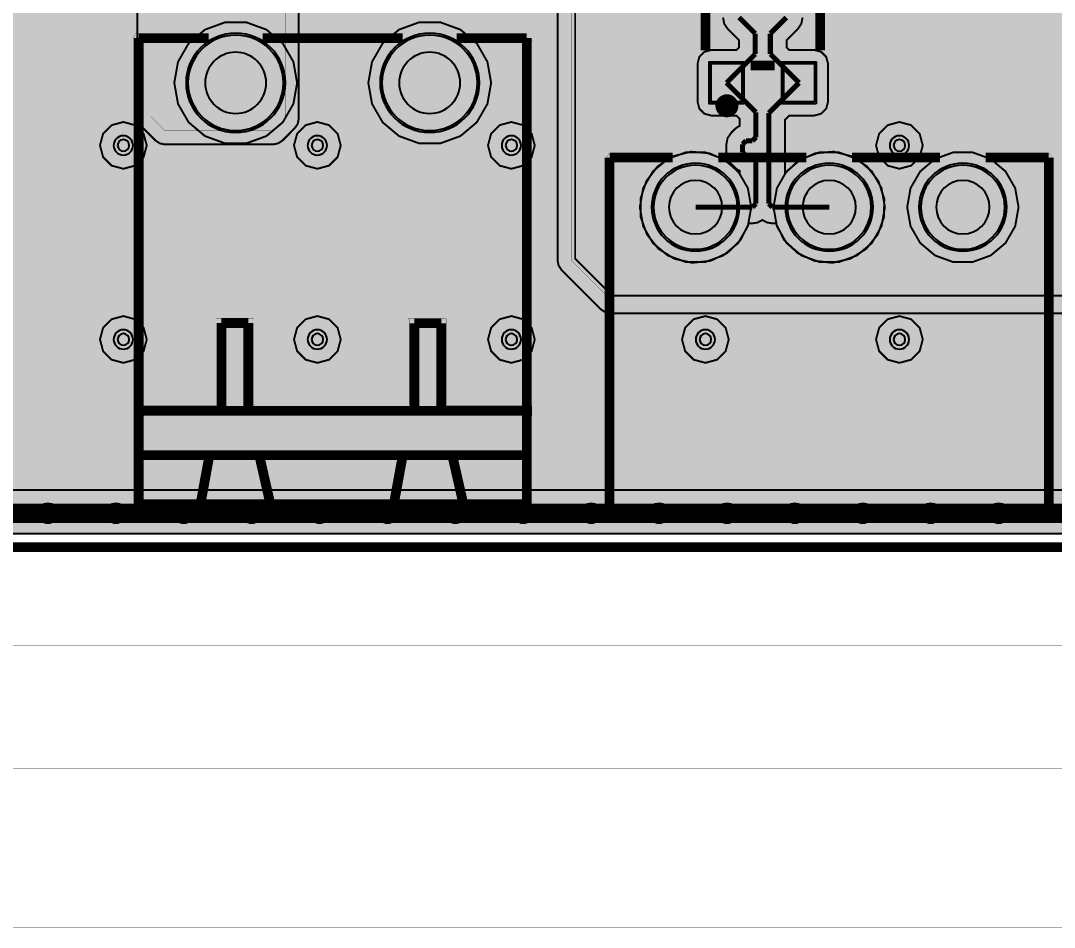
# Model space of a CAD drawing. Header units: millimetres. Extents: x -61 to 56, y -72 to 70.
# Drawn here: x -42.17 to -15.11, y -72.45 to -48.72 of the extents above; entities that cross this region are included whole.
import ezdxf

# ---------------------------------------------------------------- set-up
doc = ezdxf.new("R2010")
doc.units = ezdxf.units.MM
doc.header["$MEASUREMENT"] = 0
for name, color, linetype, true_color in [('02GND', 7, 'Continuous', 0x999966), ('03POWER', 7, 'Continuous', 0x008000), ('Board-Outline-Layer', 7, 'Continuous', 0xff00ff), ('Bottom-Layer', 7, 'Continuous', 0x0000ff), ('Bottom-Paste-Mask-Layer', 7, 'Continuous', 0x800000), ('Bottom-Solder-Mask-Layer', 7, 'Continuous', 0xaa00ff), ('Document-Layer', 7, 'Continuous', 0xffffff), ('Hole-Layer', 7, 'Continuous', 0x222222), ('Multi-Layer', 7, 'Continuous', 0xc0c0c0), ('Top-Layer', 7, 'Continuous', 0xff0000), ('Top-Paste-Mask-Layer', 7, 'Continuous', 0x808080), ('Top-Silkscreen-Layer', 7, 'Continuous', 0xffcc00), ('Top-Solder-Mask-Layer', 7, 'Continuous', 0x800080)]:
    doc.layers.add(name, color=color, linetype=linetype, true_color=true_color)

msp = doc.modelspace()

# ---------------------------------------------------------------- hatches: boundary and pattern name
at = {"layer": '02GND'}
for points in [[(-49.642, 52.153), (49.642, 52.153), (49.642, -62.142), (-49.642, -62.142)], [(-38.148, -50.345), (-38.051, -50.895), (-37.772, -51.379), (-37.344, -51.738), (-36.819, -51.929), (-36.261, -51.929), (-35.736, -51.738), (-35.308, -51.379), (-35.029, -50.895), (-34.932, -50.345), (-35.029, -49.795), (-35.308, -49.311), (-35.736, -48.952), (-36.261, -48.761), (-36.819, -48.761), (-37.344, -48.952), (-37.772, -49.311), (-38.051, -49.795)], [(-25.958, -53.6), (-25.87, -54.099), (-25.617, -54.537), (-25.229, -54.863), (-24.753, -55.036), (-24.247, -55.036), (-23.771, -54.863), (-23.383, -54.537), (-23.13, -54.099), (-23.042, -53.6), (-23.13, -53.101), (-23.383, -52.663), (-23.771, -52.337), (-24.247, -52.164), (-24.753, -52.164), (-25.229, -52.337), (-25.617, -52.663), (-25.87, -53.101)], [(-22.458, -53.6), (-22.37, -54.099), (-22.117, -54.537), (-21.729, -54.863), (-21.253, -55.036), (-20.747, -55.036), (-20.271, -54.863), (-19.883, -54.537), (-19.63, -54.099), (-19.542, -53.6), (-19.63, -53.101), (-19.883, -52.663), (-20.271, -52.337), (-20.747, -52.164), (-21.253, -52.164), (-21.729, -52.337), (-22.117, -52.663), (-22.37, -53.101)]]:
    msp.add_hatch(color=256, dxfattribs=at).paths.add_polyline_path(points)
at = {"layer": '03POWER'}
for points in [[(48.499, -56.042), (48.581, -56.348), (48.806, -56.572), (49.112, -56.654), (49.418, -56.571), (49.642, -56.346), (49.642, -62.142), (44.192, -62.142), (44.393, -61.957), (44.493, -61.703), (44.472, -61.43), (45.189, -61.704), (45.95, -61.804), (46.713, -61.727), (47.438, -61.475), (48.085, -61.064), (48.62, -60.514), (49.014, -59.855), (49.245, -59.123), (49.302, -58.358), (49.18, -57.601), (48.887, -56.892), (48.438, -56.269), (47.858, -55.767), (47.177, -55.412), (46.434, -55.224), (45.666, -55.212), (44.917, -55.378), (44.226, -55.712), (43.631, -56.196), (43.164, -56.805), (42.849, -57.504), (42.704, -58.258), (42.737, -59.024), (42.946, -59.763), (43.32, -60.433), (43.838, -60.999), (-43.362, -60.999), (-43.621, -61.056), (-43.831, -61.218), (-43.953, -61.453), (-43.964, -61.718), (-43.863, -61.963), (-43.667, -62.142), (-49.642, -62.142), (-49.642, -56.582), (-49.433, -56.797), (-49.148, -56.888), (-48.853, -56.832), (-49.162, -57.541), (-49.298, -58.303), (-49.253, -59.075), (-49.03, -59.816), (-48.641, -60.484), (-48.107, -61.044), (-47.458, -61.464), (-46.728, -61.722), (-45.959, -61.803), (-45.192, -61.703), (-44.469, -61.428), (-43.83, -60.992), (-43.31, -60.419), (-42.937, -59.741), (-42.732, -58.995), (-42.707, -58.222), (-42.861, -57.464), (-43.188, -56.763), (-43.668, -56.157), (-44.277, -55.679), (-44.979, -55.356), (-45.738, -55.205), (-46.511, -55.234), (-47.256, -55.443), (-47.932, -55.818), (-48.502, -56.341), (-48.5, -56.309), (-48.499, -56.277), (-48.499, 51.315), (-19.403, 51.315), (-19.629, 51.144), (-19.755, 50.889), (-19.751, 50.604), (-19.619, 50.352), (-19.388, 50.187), (-19.658, 49.977), (-19.773, 49.655), (-19.698, 49.322), (-19.455, 49.081), (-19.684, 48.858), (-19.769, 48.551), (-19.689, 48.242), (-19.463, 48.016), (-19.155, 47.934), (-18.847, 48.018), (-18.624, 48.246), (-18.545, 48.556), (-18.633, 48.863), (-18.864, 49.083), (-18.625, 49.324), (-18.551, 49.655), (-18.665, 49.975), (-18.931, 50.185), (-18.698, 50.349), (-18.565, 50.601), (-18.56, 50.887), (-18.685, 51.143), (-18.912, 51.315), (48.426, 51.315), (48.499, 51.242)], [(22.849, 14.008), (22.931, 13.703), (23.153, 13.479), (23.457, 13.396), (23.763, 13.475), (23.763, -5.557), (23.538, -5.683), (23.384, -5.89), (23.33, -6.142), (23.384, -6.394), (23.538, -6.602), (23.763, -6.727), (23.763, -10.399), (23.491, -10.504), (23.299, -10.723), (23.23, -11.006), (23.299, -11.289), (23.491, -11.508), (23.763, -11.613), (23.763, -18.066), (15.932, -25.896), (-24.557, -25.896), (-24.694, -25.924), (-24.811, -26.001), (-28.007, -29.198), (-28.085, -29.314), (-28.112, -29.451), (-28.112, -54.99), (-28.085, -55.127), (-28.007, -55.243), (-26.976, -56.274), (-26.86, -56.352), (-26.723, -56.379), (9.142, -56.379), (9.279, -56.352), (9.395, -56.274), (10.695, -54.974), (10.772, -54.858), (10.799, -54.721), (10.799, -52.307), (11.028, -52.521), (11.331, -52.594), (11.632, -52.508), (11.85, -52.284), (11.93, -51.982), (11.85, -51.68), (11.632, -51.456), (11.331, -51.37), (11.028, -51.443), (10.799, -51.657), (10.799, -47.227), (10.995, -47.422), (11.255, -47.511), (11.529, -47.477), (11.76, -47.326), (11.901, -47.089), (11.924, -46.815), (12.235, -46.82), (12.508, -46.673), (12.674, -46.41), (12.689, -46.1), (12.55, -45.822), (12.293, -45.648), (11.983, -45.623), (11.701, -45.753), (11.519, -46.004), (11.484, -46.313), (11.224, -46.297), (10.981, -46.391), (10.799, -46.577), (10.799, -42.147), (11.028, -42.361), (11.331, -42.434), (11.632, -42.348), (11.85, -42.124), (11.93, -41.822), (11.85, -41.52), (11.632, -41.296), (11.331, -41.21), (11.028, -41.283), (10.799, -41.497), (10.799, -38.045), (11.003, -37.842), (11.303, -37.861), (11.576, -37.736), (11.756, -37.495), (11.8, -37.198), (21.07, -37.198), (21.334, -37.337), (21.633, -37.334), (21.895, -37.19), (21.992, -37.155), (22.076, -37.093), (32.363, -26.806), (32.441, -26.689), (32.468, -26.552), (32.468, -1.1), (32.789, -1.031), (33.029, -0.805), (33.117, -0.489), (33.029, -0.172), (32.789, 0.054), (32.468, 0.122), (32.468, 3.331), (32.469, 3.354), (32.47, 3.377), (32.469, 3.4), (32.468, 3.422), (32.468, 16.054), (32.441, 16.191), (32.363, 16.308), (30.904, 17.766), (31.094, 18.043), (31.109, 18.378), (30.946, 18.671), (30.652, 18.834), (30.317, 18.817), (30.041, 18.627), (29.934, 18.688), (29.813, 18.709), (26.824, 18.709), (27.107, 18.822), (27.3, 19.057), (27.357, 19.356), (27.262, 19.645), (27.04, 19.853), (26.746, 19.928), (26.451, 19.853), (26.229, 19.645), (26.135, 19.356), (26.191, 19.057), (26.385, 18.822), (26.667, 18.709), (26.105, 18.709), (25.968, 18.682), (25.852, 18.604), (23.868, 16.62), (23.79, 16.504), (23.763, 16.367), (23.763, 14.541), (23.457, 14.62), (23.153, 14.537), (22.931, 14.313)], [(-27.652, -29.493), (-24.845, -26.686), (-24.698, -26.99), (-24.413, -27.17), (-24.076, -27.171), (-23.789, -26.994), (-23.64, -26.692), (-23.673, -26.356), (-14.651, -26.356), (-14.69, -26.649), (-14.588, -26.926), (-14.368, -27.123), (-14.082, -27.194), (-13.795, -27.123), (-13.575, -26.926), (-13.473, -26.649), (-13.513, -26.356), (-4.491, -26.356), (-4.53, -26.649), (-4.428, -26.926), (-4.208, -27.123), (-3.922, -27.194), (-3.635, -27.123), (-3.415, -26.926), (-3.313, -26.649), (-3.353, -26.356), (0.589, -26.356), (0.55, -26.649), (0.652, -26.926), (0.872, -27.123), (1.158, -27.194), (1.445, -27.123), (1.665, -26.926), (1.767, -26.649), (1.727, -26.356), (10.749, -26.356), (10.71, -26.649), (10.812, -26.926), (11.032, -27.123), (11.318, -27.194), (11.605, -27.123), (11.825, -26.926), (11.927, -26.649), (11.887, -26.356), (16.081, -26.356), (16.12, -26.348), (16.153, -26.326), (20.875, -21.604), (21.016, -21.903), (21.292, -22.085), (21.623, -22.097), (21.911, -21.935), (22.073, -21.646), (22.061, -21.316), (21.88, -21.04), (21.581, -20.898), (24.193, -18.286), (24.215, -18.253), (24.223, -18.214), (24.223, -11.485), (24.393, -11.272), (24.454, -11.006), (24.393, -10.74), (24.223, -10.527), (24.223, -6.686), (24.465, -6.461), (24.554, -6.142), (24.465, -5.824), (24.223, -5.598), (24.223, 16.325), (26.147, 18.249), (29.771, 18.249), (29.916, 18.105), (30.08, 17.805), (30.38, 17.64), (32.008, 16.012), (32.008, 14.546), (31.729, 14.664), (31.427, 14.633), (31.177, 14.461), (31.04, 14.19), (30.75, 14.208), (30.484, 14.091), (30.302, 13.864), (30.246, 13.578), (30.327, 13.299), (30.529, 13.089), (30.805, 12.996), (31.092, 13.04), (31.327, 13.213), (31.455, 13.474), (31.743, 13.455), (32.008, 13.571), (32.008, 9.466), (31.696, 9.588), (31.366, 9.526), (31.118, 9.301), (31.026, 8.978), (31.118, 8.656), (31.366, 8.43), (31.696, 8.369), (32.008, 8.49), (32.008, 3.97), (31.732, 3.976), (31.482, 3.86), (31.308, 3.646), (31.245, 3.377), (31.308, 3.108), (31.482, 2.894), (31.732, 2.778), (32.008, 2.783), (32.008, -0.131), (31.922, -0.301), (31.893, -0.489), (31.922, -0.676), (32.008, -0.846), (32.008, -10.854), (31.696, -10.732), (31.366, -10.794), (31.118, -11.019), (31.026, -11.342), (31.118, -11.664), (31.366, -11.89), (31.696, -11.951), (32.008, -11.83), (32.008, -15.934), (31.696, -15.812), (31.366, -15.874), (31.118, -16.099), (31.026, -16.422), (31.118, -16.744), (31.366, -16.97), (31.696, -17.031), (32.008, -16.91), (32.008, -26.094), (31.693, -25.972), (31.361, -26.036), (31.114, -26.267), (31.026, -26.593), (31.125, -26.916), (31.381, -27.137), (22.034, -36.485), (21.822, -36.236), (21.513, -36.131), (21.193, -36.2), (20.955, -36.424), (20.866, -36.738), (11.512, -36.738), (11.263, -36.651), (11, -36.678), (10.773, -36.812), (10.623, -37.03), (10.58, -37.29), (10.649, -37.545), (10.369, -37.825), (10.347, -37.858), (10.34, -37.897), (10.34, -54.679), (9.1, -55.919), (-26.681, -55.919), (-27.652, -54.948)], [(-38.148, -50.345), (-38.051, -50.895), (-37.772, -51.379), (-37.344, -51.738), (-36.819, -51.929), (-36.261, -51.929), (-35.736, -51.738), (-35.308, -51.379), (-35.029, -50.895), (-34.932, -50.345), (-35.029, -49.795), (-35.308, -49.311), (-35.736, -48.952), (-36.261, -48.761), (-36.819, -48.761), (-37.344, -48.952), (-37.772, -49.311), (-38.051, -49.795)], [(-33.068, -50.345), (-32.971, -50.895), (-32.692, -51.379), (-32.264, -51.738), (-31.739, -51.929), (-31.181, -51.929), (-30.656, -51.738), (-30.228, -51.379), (-29.949, -50.895), (-29.852, -50.345), (-29.949, -49.795), (-30.228, -49.311), (-30.656, -48.952), (-31.181, -48.761), (-31.739, -48.761), (-32.264, -48.952), (-32.692, -49.311), (-32.971, -49.795)], [(-40.094, -51.982), (-40.012, -52.288), (-39.788, -52.512), (-39.482, -52.594), (-39.176, -52.512), (-38.952, -52.288), (-38.87, -51.982), (-38.952, -51.676), (-39.176, -51.452), (-39.482, -51.37), (-39.788, -51.452), (-40.012, -51.676)], [(-35.014, -51.982), (-34.932, -52.288), (-34.708, -52.512), (-34.402, -52.594), (-34.096, -52.512), (-33.872, -52.288), (-33.79, -51.982), (-33.872, -51.676), (-34.096, -51.452), (-34.402, -51.37), (-34.708, -51.452), (-34.932, -51.676)], [(-29.934, -51.982), (-29.852, -52.288), (-29.628, -52.512), (-29.322, -52.594), (-29.016, -52.512), (-28.792, -52.288), (-28.71, -51.982), (-28.792, -51.676), (-29.016, -51.452), (-29.322, -51.37), (-29.628, -51.452), (-29.852, -51.676)], [(-19.774, -51.982), (-19.692, -52.288), (-19.468, -52.512), (-19.162, -52.594), (-18.856, -52.512), (-18.632, -52.288), (-18.55, -51.982), (-18.632, -51.676), (-18.856, -51.452), (-19.162, -51.37), (-19.468, -51.452), (-19.692, -51.676)], [(-25.958, -53.6), (-25.87, -54.099), (-25.617, -54.537), (-25.229, -54.863), (-24.753, -55.036), (-24.247, -55.036), (-23.771, -54.863), (-23.383, -54.537), (-23.13, -54.099), (-23.042, -53.6), (-23.13, -53.101), (-23.383, -52.663), (-23.771, -52.337), (-24.247, -52.164), (-24.753, -52.164), (-25.229, -52.337), (-25.617, -52.663), (-25.87, -53.101)], [(-22.458, -53.6), (-22.37, -54.099), (-22.117, -54.537), (-21.729, -54.863), (-21.253, -55.036), (-20.747, -55.036), (-20.271, -54.863), (-19.883, -54.537), (-19.63, -54.099), (-19.542, -53.6), (-19.63, -53.101), (-19.883, -52.663), (-20.271, -52.337), (-20.747, -52.164), (-21.253, -52.164), (-21.729, -52.337), (-22.117, -52.663), (-22.37, -53.101)], [(-18.958, -53.6), (-18.87, -54.099), (-18.617, -54.537), (-18.229, -54.863), (-17.753, -55.036), (-17.247, -55.036), (-16.771, -54.863), (-16.383, -54.537), (-16.13, -54.099), (-16.042, -53.6), (-16.13, -53.101), (-16.383, -52.663), (-16.771, -52.337), (-17.247, -52.164), (-17.753, -52.164), (-18.229, -52.337), (-18.617, -52.663), (-18.87, -53.101)], [(-40.094, -57.062), (-40.012, -57.368), (-39.788, -57.592), (-39.482, -57.674), (-39.176, -57.592), (-38.952, -57.368), (-38.87, -57.062), (-38.952, -56.756), (-39.176, -56.532), (-39.482, -56.45), (-39.788, -56.532), (-40.012, -56.756)], [(-35.014, -57.062), (-34.932, -57.368), (-34.708, -57.592), (-34.402, -57.674), (-34.096, -57.592), (-33.872, -57.368), (-33.79, -57.062), (-33.872, -56.756), (-34.096, -56.532), (-34.402, -56.45), (-34.708, -56.532), (-34.932, -56.756)], [(-29.934, -57.062), (-29.852, -57.368), (-29.628, -57.592), (-29.322, -57.674), (-29.016, -57.592), (-28.792, -57.368), (-28.71, -57.062), (-28.792, -56.756), (-29.016, -56.532), (-29.322, -56.45), (-29.628, -56.532), (-29.852, -56.756)], [(-24.854, -57.062), (-24.772, -57.368), (-24.548, -57.592), (-24.242, -57.674), (-23.936, -57.592), (-23.712, -57.368), (-23.63, -57.062), (-23.712, -56.756), (-23.936, -56.532), (-24.242, -56.45), (-24.548, -56.532), (-24.772, -56.756)], [(-19.774, -57.062), (-19.692, -57.368), (-19.468, -57.592), (-19.162, -57.674), (-18.856, -57.592), (-18.632, -57.368), (-18.55, -57.062), (-18.632, -56.756), (-18.856, -56.532), (-19.162, -56.45), (-19.468, -56.532), (-19.692, -56.756)]]:
    msp.add_hatch(color=256, dxfattribs=at).paths.add_polyline_path(points)
at = {"layer": 'Bottom-Layer'}
for points in [[(-49.642, -62.142), (-49.642, 52.153), (49.642, 52.153), (49.642, -62.142)], [(-38.148, -50.345), (-38.051, -50.895), (-37.772, -51.379), (-37.344, -51.738), (-36.819, -51.929), (-36.261, -51.929), (-35.736, -51.738), (-35.308, -51.379), (-35.029, -50.895), (-34.932, -50.345), (-35.029, -49.795), (-35.308, -49.311), (-35.736, -48.952), (-36.261, -48.761), (-36.819, -48.761), (-37.344, -48.952), (-37.772, -49.311), (-38.051, -49.795)], [(-37.79, -50.345, 1), (-35.29, -50.345, 1)], [(-32.71, -50.345, 1), (-30.21, -50.345, 1)], [(-25.958, -53.6), (-25.87, -54.099), (-25.617, -54.537), (-25.229, -54.863), (-24.753, -55.036), (-24.247, -55.036), (-23.771, -54.863), (-23.383, -54.537), (-23.13, -54.099), (-23.042, -53.6), (-23.13, -53.101), (-23.383, -52.663), (-23.771, -52.337), (-24.247, -52.164), (-24.753, -52.164), (-25.229, -52.337), (-25.617, -52.663), (-25.87, -53.101)], [(-22.458, -53.6), (-22.37, -54.099), (-22.117, -54.537), (-21.729, -54.863), (-21.253, -55.036), (-20.747, -55.036), (-20.271, -54.863), (-19.883, -54.537), (-19.63, -54.099), (-19.542, -53.6), (-19.63, -53.101), (-19.883, -52.663), (-20.271, -52.337), (-20.747, -52.164), (-21.253, -52.164), (-21.729, -52.337), (-22.117, -52.663), (-22.37, -53.101)], [(-25.6, -53.6, 1), (-23.4, -53.6, 1)], [(-22.1, -53.6, 1), (-19.9, -53.6, 1)], [(-18.6, -53.6, 1), (-16.4, -53.6, 1)]]:
    msp.add_hatch(color=256, dxfattribs=at).paths.add_polyline_path(points)
at = {"layer": 'Bottom-Paste-Mask-Layer'}
for points in [[(-37.79, -50.345, 1), (-35.29, -50.345, 1)], [(-32.71, -50.345, 1), (-30.21, -50.345, 1)], [(-25.6, -53.6, 1), (-23.4, -53.6, 1)], [(-22.1, -53.6, 1), (-19.9, -53.6, 1)], [(-18.6, -53.6, 1), (-16.4, -53.6, 1)]]:
    msp.add_hatch(color=256, dxfattribs=at).paths.add_polyline_path(points)
at = {"layer": 'Bottom-Solder-Mask-Layer'}
for points in [[(-37.841, -50.345, 1), (-35.239, -50.345, 1)], [(-32.761, -50.345, 1), (-30.159, -50.345, 1)], [(-25.651, -53.6, 1), (-23.349, -53.6, 1)], [(-22.151, -53.6, 1), (-19.849, -53.6, 1)], [(-18.651, -53.6, 1), (-16.349, -53.6, 1)]]:
    msp.add_hatch(color=256, dxfattribs=at).paths.add_polyline_path(points)
at = {"layer": 'Document-Layer'}
for points in [[(-38.973, -49.172), (-38.973, -61.245), (-29.027, -61.245), (-29.027, -49.272), (-28.964, -49.162), (-28.837, -49.162), (-28.773, -49.272), (-28.773, -61.372), (-28.81, -61.462), (-28.9, -61.499), (-39.1, -61.499), (-39.19, -61.462), (-39.227, -61.372), (-39.227, -49.172), (-39.164, -49.062), (-39.037, -49.062)], [(-38.973, -49.172), (-38.973, -61.245), (-29.027, -61.245), (-29.027, -49.272), (-28.964, -49.162), (-28.837, -49.162), (-28.773, -49.272), (-28.773, -61.372), (-28.81, -61.462), (-28.9, -61.499), (-39.1, -61.499), (-39.19, -61.462), (-39.227, -61.372), (-39.227, -49.172), (-39.164, -49.062), (-39.037, -49.062)], [(-26.573, -52.3), (-26.573, -61.373), (-15.427, -61.373), (-15.427, -52.3), (-15.364, -52.19), (-15.237, -52.19), (-15.173, -52.3), (-15.173, -61.5), (-15.21, -61.59), (-15.3, -61.627), (-26.7, -61.627), (-26.79, -61.59), (-26.827, -61.5), (-26.827, -52.3), (-26.764, -52.19), (-26.637, -52.19)], [(-26.573, -52.3), (-26.573, -61.373), (-15.427, -61.373), (-15.427, -52.3), (-15.364, -52.19), (-15.237, -52.19), (-15.173, -52.3), (-15.173, -61.5), (-15.21, -61.59), (-15.3, -61.627), (-26.7, -61.627), (-26.79, -61.59), (-26.827, -61.5), (-26.827, -52.3), (-26.764, -52.19), (-26.637, -52.19)], [(-39.08, -58.78), (-37.048, -58.78), (-37.048, -56.512), (-37.057, -56.503), (-36.088, -56.503), (-36.06, -56.531), (-36.06, -58.751), (-36.041, -58.77), (-32.006, -58.77), (-31.996, -58.78), (-31.996, -56.54), (-32.024, -56.512), (-31.037, -56.512), (-31.027, -56.522), (-31.027, -58.789), (-31.018, -58.798), (-28.798, -58.798), (-28.788, -58.808), (-28.788, -59.052), (-39.07, -59.052), (-39.08, -59.062)], [(-39.08, -58.78), (-37.048, -58.78), (-37.048, -56.512), (-37.057, -56.503), (-36.088, -56.503), (-36.06, -56.531), (-36.06, -58.751), (-36.041, -58.77), (-32.006, -58.77), (-31.996, -58.78), (-31.996, -56.54), (-32.024, -56.512), (-31.037, -56.512), (-31.027, -56.522), (-31.027, -58.789), (-31.018, -58.798), (-28.798, -58.798), (-28.788, -58.808), (-28.788, -59.052), (-39.07, -59.052), (-39.08, -59.062)]]:
    msp.add_hatch(color=256, dxfattribs=at).paths.add_polyline_path(points)
at = {"layer": 'Hole-Layer'}
for points in [[(-37.34, -50.345, 1), (-35.74, -50.345, 1)], [(-32.26, -50.345, 1), (-30.66, -50.345, 1)], [(-25.2, -53.6, 1), (-23.8, -53.6, 1)], [(-21.7, -53.6, 1), (-20.3, -53.6, 1)], [(-18.2, -53.6, 1), (-16.8, -53.6, 1)]]:
    msp.add_hatch(color=256, dxfattribs=at).paths.add_polyline_path(points)
at = {"layer": 'Multi-Layer'}
for points in [[(-37.79, -50.345, 1), (-35.29, -50.345, 1)], [(-37.79, -50.345, 1), (-35.29, -50.345, 1)], [(-37.79, -50.345, 1), (-35.29, -50.345, 1)], [(-32.71, -50.345, 1), (-30.21, -50.345, 1)], [(-32.71, -50.345, 1), (-30.21, -50.345, 1)], [(-32.71, -50.345, 1), (-30.21, -50.345, 1)], [(-25.6, -53.6, 1), (-23.4, -53.6, 1)], [(-25.6, -53.6, 1), (-23.4, -53.6, 1)], [(-25.6, -53.6, 1), (-23.4, -53.6, 1)], [(-22.1, -53.6, 1), (-19.9, -53.6, 1)], [(-22.1, -53.6, 1), (-19.9, -53.6, 1)], [(-22.1, -53.6, 1), (-19.9, -53.6, 1)], [(-18.6, -53.6, 1), (-16.4, -53.6, 1)], [(-18.6, -53.6, 1), (-16.4, -53.6, 1)], [(-18.6, -53.6, 1), (-16.4, -53.6, 1)]]:
    msp.add_hatch(color=256, dxfattribs=at).paths.add_polyline_path(points)
at = {"layer": 'Top-Layer'}
for points in [[(-49.642, -62.142), (-49.642, 52.153), (49.642, 52.153), (49.642, -62.142)], [(-23.781, -48.634), (-23.749, -48.796), (-23.657, -48.934), (-23.361, -49.229), (-23.361, -49.416), (-23.43, -49.485), (-24.089, -49.485), (-24.268, -49.533), (-24.399, -49.664), (-24.447, -49.843), (-24.447, -50.843), (-24.399, -51.022), (-24.268, -51.153), (-24.089, -51.201), (-23.43, -51.201), (-23.342, -51.29), (-23.342, -51.471), (-23.413, -51.51), (-23.475, -51.561), (-23.569, -51.655), (-23.661, -51.792), (-23.693, -51.955), (-23.693, -52.164), (-23.661, -52.326), (-23.569, -52.464), (-23.475, -52.557), (-23.413, -52.609), (-23.342, -52.647), (-23.342, -52.714), (-23.696, -52.384), (-24.138, -52.188), (-24.62, -52.147), (-25.089, -52.266), (-25.493, -52.533), (-25.788, -52.917), (-25.941, -53.376), (-25.935, -53.86), (-25.771, -54.315), (-25.467, -54.692), (-25.057, -54.948), (-24.585, -55.056), (-24.104, -55.003), (-23.666, -54.796), (-23.321, -54.458), (-23.105, -54.024), (-23.011, -54.024), (-22.873, -54.001), (-22.75, -53.934), (-22.627, -54.001), (-22.489, -54.024), (-22.395, -54.024), (-22.18, -54.458), (-21.834, -54.796), (-21.397, -55.003), (-20.915, -55.056), (-20.444, -54.948), (-20.033, -54.692), (-19.729, -54.315), (-19.565, -53.86), (-19.559, -53.376), (-19.712, -52.917), (-20.007, -52.533), (-20.411, -52.266), (-20.88, -52.147), (-21.362, -52.188), (-21.805, -52.384), (-22.158, -52.714), (-22.158, -51.313), (-22.047, -51.201), (-21.389, -51.201), (-21.21, -51.153), (-21.079, -51.022), (-21.031, -50.843), (-21.031, -49.843), (-21.079, -49.664), (-21.21, -49.533), (-21.389, -49.485), (-22.047, -49.485), (-22.117, -49.416), (-22.117, -49.229), (-21.821, -48.934), (-21.729, -48.796), (-21.697, -48.634), (-21.697, -47.272), (-21.324, -47.272), (-21.145, -47.224), (-21.014, -47.093), (-20.966, -46.914), (-20.966, -45.537), (-21.014, -45.358), (-21.145, -45.227), (-21.324, -45.179), (-22.185, -45.179), (-22.185, -44.68), (-21.776, -44.896), (-21.318, -44.962), (-20.864, -44.871), (-20.468, -44.632), (-20.174, -44.274), (-20.174, -44.605), (-20.126, -44.784), (-19.995, -44.915), (-19.816, -44.963), (-17.816, -44.963), (-17.637, -44.915), (-17.506, -44.784), (-17.458, -44.605), (-17.458, -42.605), (-17.506, -42.426), (-17.637, -42.295), (-17.816, -42.247), (-19.816, -42.247), (-19.995, -42.295), (-20.126, -42.426), (-20.174, -42.605), (-20.174, -42.936), (-20.46, -42.584), (-20.846, -42.346), (-21.289, -42.248), (-21.739, -42.302), (-22.147, -42.501), (-22.147, -42.114), (-21.848, -42.064), (-21.605, -41.883), (-21.469, -41.612), (-21.326, -41.891), (-21.07, -42.072), (-20.759, -42.112), (-20.465, -42.002), (-20.257, -41.768), (-20.182, -41.464), (-20.182, -41.419), (-20.168, -41.407), (-20.155, -41.394), (-19.084, -40.322), (-18.418, -40.322), (-18.184, -40.236), (-18.064, -40.017), (-18.025, -40.017), (-17.696, -39.942), (-17.433, -39.732), (-17.286, -39.428), (-17.286, -39.091), (-17.433, -38.787), (-17.696, -38.576), (-18.025, -38.501), (-18.064, -38.501), (-18.184, -38.283), (-18.418, -38.196), (-19.768, -38.196), (-19.947, -38.244), (-20.078, -38.375), (-20.126, -38.554), (-20.126, -39.22), (-20.564, -39.658), (-20.844, -39.6), (-21.122, -39.667), (-21.344, -39.846), (-21.469, -40.103), (-21.634, -39.8), (-21.931, -39.623), (-22.277, -39.623), (-22.574, -39.8), (-22.739, -40.103), (-22.881, -39.824), (-23.138, -39.644), (-23.449, -39.604), (-23.742, -39.714), (-23.951, -39.948), (-24.026, -40.252), (-24.026, -41.464), (-23.931, -41.802), (-23.675, -42.042), (-23.331, -42.114), (-23.331, -42.558), (-24.23, -42.558), (-24.409, -42.606), (-24.541, -42.737), (-24.589, -42.916), (-24.589, -44.293), (-24.541, -44.472), (-24.409, -44.603), (-24.23, -44.651), (-23.369, -44.651), (-23.369, -45.179), (-24.23, -45.179), (-24.409, -45.227), (-24.541, -45.358), (-24.589, -45.537), (-24.589, -46.914), (-24.541, -47.093), (-24.409, -47.224), (-24.23, -47.272), (-23.781, -47.272)], [(-39.007, -46.399), (-39.011, -46.403), (-39.088, -46.519), (-39.115, -46.656), (-39.115, -51.23), (-39.088, -51.367), (-39.011, -51.483), (-38.641, -51.853), (-38.525, -51.931), (-38.388, -51.958), (-35.568, -51.958), (-35.43, -51.931), (-35.314, -51.853), (-34.993, -51.531), (-34.915, -51.415), (-34.888, -51.278), (-34.888, -46.656), (-34.91, -46.531), (-34.974, -46.422), (-35.098, -46.326), (-35.25, -46.292), (-38.75, -46.292), (-38.836, -46.303), (-38.917, -46.334), (-38.964, -46.363)], [(-38.757, -46.656), (-38.753, -46.652), (-35.249, -46.652), (-35.246, -46.656), (-35.246, -51.278), (-35.568, -51.6), (-38.388, -51.6), (-38.757, -51.23)], [(-37.79, -50.345, 1), (-35.29, -50.345, 1)], [(-32.71, -50.345, 1), (-30.21, -50.345, 1)], [(-23.289, -50.843), (-24.089, -50.843), (-24.089, -49.843), (-23.289, -49.843)], [(-21.389, -50.843), (-22.189, -50.843), (-22.189, -49.843), (-21.389, -49.843)], [(-25.6, -53.6, 1), (-23.4, -53.6, 1)], [(-22.1, -53.6, 1), (-19.9, -53.6, 1)], [(-18.6, -53.6, 1), (-16.4, -53.6, 1)]]:
    msp.add_hatch(color=256, dxfattribs=at).paths.add_polyline_path(points)
at = {"layer": 'Top-Paste-Mask-Layer'}
for points in [[(-37.79, -50.345, 1), (-35.29, -50.345, 1)], [(-32.71, -50.345, 1), (-30.21, -50.345, 1)], [(-23.289, -50.843), (-24.089, -50.843), (-24.089, -49.843), (-23.289, -49.843)], [(-21.389, -50.843), (-22.189, -50.843), (-22.189, -49.843), (-21.389, -49.843)], [(-25.6, -53.6, 1), (-23.4, -53.6, 1)], [(-22.1, -53.6, 1), (-19.9, -53.6, 1)], [(-18.6, -53.6, 1), (-16.4, -53.6, 1)]]:
    msp.add_hatch(color=256, dxfattribs=at).paths.add_polyline_path(points)
at = {"layer": 'Top-Solder-Mask-Layer'}
for points in [[(-37.841, -50.345, 1), (-35.239, -50.345, 1)], [(-32.761, -50.345, 1), (-30.159, -50.345, 1)], [(-23.238, -50.894), (-24.14, -50.894), (-24.14, -49.792), (-23.238, -49.792)], [(-21.338, -50.894), (-22.24, -50.894), (-22.24, -49.792), (-21.338, -49.792)], [(-25.651, -53.6, 1), (-23.349, -53.6, 1)], [(-22.151, -53.6, 1), (-19.849, -53.6, 1)], [(-18.651, -53.6, 1), (-16.349, -53.6, 1)]]:
    msp.add_hatch(color=256, dxfattribs=at).paths.add_polyline_path(points)

# ---------------------------------------------------------------- linework, layer by layer
at = {"layer": '02GND'}
for points, const_width in [([(-55.987, -65.689), (-55.987, 65.092), (56.11, 65.092), (56.11, -65.689)], 0.00508), ([(-49.642, 52.153), (49.642, 52.153), (49.642, -62.142), (-49.642, -62.142)], 0.0508), ([(-38.148, -50.345), (-38.051, -50.895), (-37.772, -51.379), (-37.344, -51.738), (-36.819, -51.929), (-36.261, -51.929), (-35.736, -51.738), (-35.308, -51.379), (-35.029, -50.895), (-34.932, -50.345), (-35.029, -49.795), (-35.308, -49.311), (-35.736, -48.952), (-36.261, -48.761), (-36.819, -48.761), (-37.344, -48.952), (-37.772, -49.311), (-38.051, -49.795)], 0.0508), ([(-25.958, -53.6), (-25.87, -54.099), (-25.617, -54.537), (-25.229, -54.863), (-24.753, -55.036), (-24.247, -55.036), (-23.771, -54.863), (-23.383, -54.537), (-23.13, -54.099), (-23.042, -53.6), (-23.13, -53.101), (-23.383, -52.663), (-23.771, -52.337), (-24.247, -52.164), (-24.753, -52.164), (-25.229, -52.337), (-25.617, -52.663), (-25.87, -53.101)], 0.0508), ([(-22.458, -53.6), (-22.37, -54.099), (-22.117, -54.537), (-21.729, -54.863), (-21.253, -55.036), (-20.747, -55.036), (-20.271, -54.863), (-19.883, -54.537), (-19.63, -54.099), (-19.542, -53.6), (-19.63, -53.101), (-19.883, -52.663), (-20.271, -52.337), (-20.747, -52.164), (-21.253, -52.164), (-21.729, -52.337), (-22.117, -52.663), (-22.37, -53.101)], 0.0508)]:
    msp.add_lwpolyline(points, close=True, dxfattribs=dict(at, const_width=const_width))
at = {"layer": '03POWER'}
for points, const_width in [([(-61.075, -68.281), (-61.075, 70.393), (53.654, 70.393), (53.654, -68.281)], 0.00508), ([(-27.754, -29.451), (-24.557, -26.255), (16.081, -26.255), (24.121, -18.214), (24.121, 16.367), (26.105, 18.351), (29.813, 18.351), (32.11, 16.054), (32.11, -26.552), (21.822, -36.84), (11.498, -36.84), (10.441, -37.897), (10.441, -54.721), (9.142, -56.021), (-26.723, -56.021), (-27.754, -54.99)], 0.00508), ([(-38.148, -50.345), (-38.051, -50.895), (-37.772, -51.379), (-37.344, -51.738), (-36.819, -51.929), (-36.261, -51.929), (-35.736, -51.738), (-35.308, -51.379), (-35.029, -50.895), (-34.932, -50.345), (-35.029, -49.795), (-35.308, -49.311), (-35.736, -48.952), (-36.261, -48.761), (-36.819, -48.761), (-37.344, -48.952), (-37.772, -49.311), (-38.051, -49.795)], 0.0508), ([(-33.068, -50.345), (-32.971, -50.895), (-32.692, -51.379), (-32.264, -51.738), (-31.739, -51.929), (-31.181, -51.929), (-30.656, -51.738), (-30.228, -51.379), (-29.949, -50.895), (-29.852, -50.345), (-29.949, -49.795), (-30.228, -49.311), (-30.656, -48.952), (-31.181, -48.761), (-31.739, -48.761), (-32.264, -48.952), (-32.692, -49.311), (-32.971, -49.795)], 0.0508), ([(-40.094, -51.982), (-40.012, -52.288), (-39.788, -52.512), (-39.482, -52.594), (-39.176, -52.512), (-38.952, -52.288), (-38.87, -51.982), (-38.952, -51.676), (-39.176, -51.452), (-39.482, -51.37), (-39.788, -51.452), (-40.012, -51.676)], 0.0508), ([(-35.014, -51.982), (-34.932, -52.288), (-34.708, -52.512), (-34.402, -52.594), (-34.096, -52.512), (-33.872, -52.288), (-33.79, -51.982), (-33.872, -51.676), (-34.096, -51.452), (-34.402, -51.37), (-34.708, -51.452), (-34.932, -51.676)], 0.0508), ([(-29.934, -51.982), (-29.852, -52.288), (-29.628, -52.512), (-29.322, -52.594), (-29.016, -52.512), (-28.792, -52.288), (-28.71, -51.982), (-28.792, -51.676), (-29.016, -51.452), (-29.322, -51.37), (-29.628, -51.452), (-29.852, -51.676)], 0.0508), ([(-19.774, -51.982), (-19.692, -52.288), (-19.468, -52.512), (-19.162, -52.594), (-18.856, -52.512), (-18.632, -52.288), (-18.55, -51.982), (-18.632, -51.676), (-18.856, -51.452), (-19.162, -51.37), (-19.468, -51.452), (-19.692, -51.676)], 0.0508), ([(-25.958, -53.6), (-25.87, -54.099), (-25.617, -54.537), (-25.229, -54.863), (-24.753, -55.036), (-24.247, -55.036), (-23.771, -54.863), (-23.383, -54.537), (-23.13, -54.099), (-23.042, -53.6), (-23.13, -53.101), (-23.383, -52.663), (-23.771, -52.337), (-24.247, -52.164), (-24.753, -52.164), (-25.229, -52.337), (-25.617, -52.663), (-25.87, -53.101)], 0.0508), ([(-22.458, -53.6), (-22.37, -54.099), (-22.117, -54.537), (-21.729, -54.863), (-21.253, -55.036), (-20.747, -55.036), (-20.271, -54.863), (-19.883, -54.537), (-19.63, -54.099), (-19.542, -53.6), (-19.63, -53.101), (-19.883, -52.663), (-20.271, -52.337), (-20.747, -52.164), (-21.253, -52.164), (-21.729, -52.337), (-22.117, -52.663), (-22.37, -53.101)], 0.0508), ([(-18.958, -53.6), (-18.87, -54.099), (-18.617, -54.537), (-18.229, -54.863), (-17.753, -55.036), (-17.247, -55.036), (-16.771, -54.863), (-16.383, -54.537), (-16.13, -54.099), (-16.042, -53.6), (-16.13, -53.101), (-16.383, -52.663), (-16.771, -52.337), (-17.247, -52.164), (-17.753, -52.164), (-18.229, -52.337), (-18.617, -52.663), (-18.87, -53.101)], 0.0508), ([(-40.094, -57.062), (-40.012, -57.368), (-39.788, -57.592), (-39.482, -57.674), (-39.176, -57.592), (-38.952, -57.368), (-38.87, -57.062), (-38.952, -56.756), (-39.176, -56.532), (-39.482, -56.45), (-39.788, -56.532), (-40.012, -56.756)], 0.0508), ([(-35.014, -57.062), (-34.932, -57.368), (-34.708, -57.592), (-34.402, -57.674), (-34.096, -57.592), (-33.872, -57.368), (-33.79, -57.062), (-33.872, -56.756), (-34.096, -56.532), (-34.402, -56.45), (-34.708, -56.532), (-34.932, -56.756)], 0.0508), ([(-29.934, -57.062), (-29.852, -57.368), (-29.628, -57.592), (-29.322, -57.674), (-29.016, -57.592), (-28.792, -57.368), (-28.71, -57.062), (-28.792, -56.756), (-29.016, -56.532), (-29.322, -56.45), (-29.628, -56.532), (-29.852, -56.756)], 0.0508), ([(-24.854, -57.062), (-24.772, -57.368), (-24.548, -57.592), (-24.242, -57.674), (-23.936, -57.592), (-23.712, -57.368), (-23.63, -57.062), (-23.712, -56.756), (-23.936, -56.532), (-24.242, -56.45), (-24.548, -56.532), (-24.772, -56.756)], 0.0508), ([(-19.774, -57.062), (-19.692, -57.368), (-19.468, -57.592), (-19.162, -57.674), (-18.856, -57.592), (-18.632, -57.368), (-18.55, -57.062), (-18.632, -56.756), (-18.856, -56.532), (-19.162, -56.45), (-19.468, -56.532), (-19.692, -56.756)], 0.0508)]:
    msp.add_lwpolyline(points, close=True, dxfattribs=dict(at, const_width=const_width))
for points, const_width in [([(15.932, -25.896), (-24.557, -25.896), (-24.694, -25.924), (-24.811, -26.001), (-28.007, -29.198), (-28.085, -29.314), (-28.112, -29.451), (-28.112, -54.99), (-28.085, -55.127), (-28.007, -55.243), (-26.976, -56.274), (-26.86, -56.352), (-26.723, -56.379), (9.142, -56.379)], 0.0508), ([(9.1, -55.919), (-26.681, -55.919), (-27.652, -54.948), (-27.652, -29.493), (-24.845, -26.686), (-24.698, -26.99), (-24.413, -27.17), (-24.076, -27.171), (-23.789, -26.994), (-23.64, -26.692), (-23.673, -26.356), (-14.651, -26.356)], 0.0508), ([(43.838, -60.999), (-43.362, -60.999)], 0.0508), ([(-43.362, -61.611), (-41.457, -61.611)], 0.508), ([(-41.457, -61.611), (-39.679, -61.611)], 0.508), ([(-39.679, -61.611), (-37.901, -61.611)], 0.508), ([(-37.901, -61.611), (-36.123, -61.611)], 0.508), ([(-36.123, -61.611), (-34.345, -61.611)], 0.508), ([(-34.345, -61.611), (-32.567, -61.611)], 0.508), ([(-32.567, -61.611), (-30.789, -61.611)], 0.508), ([(-30.789, -61.611), (-29.011, -61.611)], 0.508), ([(-29.011, -61.611), (-27.233, -61.611)], 0.508), ([(-27.233, -61.611), (-25.455, -61.611)], 0.508), ([(-25.455, -61.611), (-23.677, -61.611)], 0.508), ([(-23.677, -61.611), (-21.899, -61.611)], 0.508), ([(-21.899, -61.611), (-20.121, -61.611)], 0.508), ([(-20.121, -61.611), (-18.343, -61.611)], 0.508), ([(-18.343, -61.611), (-16.565, -61.611)], 0.508), ([(-16.565, -61.611), (-14.787, -61.611)], 0.508)]:
    msp.add_lwpolyline(points, dxfattribs=dict(at, const_width=const_width))
at = {"layer": 'Board-Outline-Layer', "const_width": 0.254}
msp.add_lwpolyline([(-50, -62.5), (-50, 62.5), (50, 62.5), (50, -62.5)], close=True, dxfattribs=at)
at = {"layer": 'Bottom-Layer'}
for points, const_width in [([(-54.628, -65.079), (-54.628, 58.07), (53.522, 58.07), (53.522, -65.079)], 0.00508), ([(-49.642, -62.142), (-49.642, 52.153), (49.642, 52.153), (49.642, -62.142)], 0.0508), ([(-38.148, -50.345), (-38.051, -50.895), (-37.772, -51.379), (-37.344, -51.738), (-36.819, -51.929), (-36.261, -51.929), (-35.736, -51.738), (-35.308, -51.379), (-35.029, -50.895), (-34.932, -50.345), (-35.029, -49.795), (-35.308, -49.311), (-35.736, -48.952), (-36.261, -48.761), (-36.819, -48.761), (-37.344, -48.952), (-37.772, -49.311), (-38.051, -49.795)], 0.0508), ([(-25.958, -53.6), (-25.87, -54.099), (-25.617, -54.537), (-25.229, -54.863), (-24.753, -55.036), (-24.247, -55.036), (-23.771, -54.863), (-23.383, -54.537), (-23.13, -54.099), (-23.042, -53.6), (-23.13, -53.101), (-23.383, -52.663), (-23.771, -52.337), (-24.247, -52.164), (-24.753, -52.164), (-25.229, -52.337), (-25.617, -52.663), (-25.87, -53.101)], 0.0508), ([(-22.458, -53.6), (-22.37, -54.099), (-22.117, -54.537), (-21.729, -54.863), (-21.253, -55.036), (-20.747, -55.036), (-20.271, -54.863), (-19.883, -54.537), (-19.63, -54.099), (-19.542, -53.6), (-19.63, -53.101), (-19.883, -52.663), (-20.271, -52.337), (-20.747, -52.164), (-21.253, -52.164), (-21.729, -52.337), (-22.117, -52.663), (-22.37, -53.101)], 0.0508)]:
    msp.add_lwpolyline(points, close=True, dxfattribs=dict(at, const_width=const_width))
for points in [[(-37.79, -50.345, 1), (-35.29, -50.345), (-35.29, -50.345, 1), (-37.79, -50.345)], [(-32.71, -50.345, 1), (-30.21, -50.345), (-30.21, -50.345, 1), (-32.71, -50.345)]]:
    msp.add_lwpolyline(points, format="xyb", dxfattribs=at)
for points in [[(-25.6, -53.6, 1), (-23.4, -53.6, 1)], [(-22.1, -53.6, 1), (-19.9, -53.6, 1)], [(-18.6, -53.6, 1), (-16.4, -53.6, 1)]]:
    msp.add_lwpolyline(points, format="xyb", close=True, dxfattribs=at)
at = {"layer": 'Bottom-Paste-Mask-Layer'}
for points in [[(-37.79, -50.345, 1), (-35.29, -50.345), (-35.29, -50.345, 1), (-37.79, -50.345)], [(-32.71, -50.345, 1), (-30.21, -50.345), (-30.21, -50.345, 1), (-32.71, -50.345)]]:
    msp.add_lwpolyline(points, format="xyb", dxfattribs=at)
for points in [[(-25.6, -53.6, 1), (-23.4, -53.6, 1)], [(-22.1, -53.6, 1), (-19.9, -53.6, 1)], [(-18.6, -53.6, 1), (-16.4, -53.6, 1)]]:
    msp.add_lwpolyline(points, format="xyb", close=True, dxfattribs=at)
at = {"layer": 'Bottom-Solder-Mask-Layer'}
for points in [[(-37.841, -50.345, 1), (-35.239, -50.345, 1)], [(-32.761, -50.345, 1), (-30.159, -50.345, 1)]]:
    msp.add_lwpolyline(points, format="xyb", close=True, dxfattribs=at)
for points in [[(-25.651, -53.6, 1), (-23.349, -53.6), (-23.349, -53.6, 1), (-25.651, -53.6)], [(-22.151, -53.6, 1), (-19.849, -53.6), (-19.849, -53.6, 1), (-22.151, -53.6)], [(-18.651, -53.6, 1), (-16.349, -53.6), (-16.349, -53.6, 1), (-18.651, -53.6)]]:
    msp.add_lwpolyline(points, format="xyb", dxfattribs=at)
at = {"layer": 'Document-Layer', "const_width": 0.00508}
for points in [[(-38.973, -49.172), (-38.973, -61.245), (-29.027, -61.245), (-29.027, -49.272), (-28.964, -49.162), (-28.837, -49.162), (-28.773, -49.272), (-28.773, -61.372), (-28.81, -61.462), (-28.9, -61.499), (-39.1, -61.499), (-39.19, -61.462), (-39.227, -61.372), (-39.227, -49.172), (-39.164, -49.062), (-39.037, -49.062)], [(-38.973, -49.172), (-38.973, -61.245), (-29.027, -61.245), (-29.027, -49.272), (-28.964, -49.162), (-28.837, -49.162), (-28.773, -49.272), (-28.773, -61.372), (-28.81, -61.462), (-28.9, -61.499), (-39.1, -61.499), (-39.19, -61.462), (-39.227, -61.372), (-39.227, -49.172), (-39.164, -49.062), (-39.037, -49.062)], [(-26.573, -52.3), (-26.573, -61.373), (-15.427, -61.373), (-15.427, -52.3), (-15.364, -52.19), (-15.237, -52.19), (-15.173, -52.3), (-15.173, -61.5), (-15.21, -61.59), (-15.3, -61.627), (-26.7, -61.627), (-26.79, -61.59), (-26.827, -61.5), (-26.827, -52.3), (-26.764, -52.19), (-26.637, -52.19)], [(-26.573, -52.3), (-26.573, -61.373), (-15.427, -61.373), (-15.427, -52.3), (-15.364, -52.19), (-15.237, -52.19), (-15.173, -52.3), (-15.173, -61.5), (-15.21, -61.59), (-15.3, -61.627), (-26.7, -61.627), (-26.79, -61.59), (-26.827, -61.5), (-26.827, -52.3), (-26.764, -52.19), (-26.637, -52.19)], [(-39.08, -58.78), (-37.048, -58.78), (-37.048, -56.512), (-37.057, -56.503), (-36.088, -56.503), (-36.06, -56.531), (-36.06, -58.751), (-36.041, -58.77), (-32.006, -58.77), (-31.996, -58.78), (-31.996, -56.54), (-32.024, -56.512), (-31.037, -56.512), (-31.027, -56.522), (-31.027, -58.789), (-31.018, -58.798), (-28.798, -58.798), (-28.788, -58.808), (-28.788, -59.052), (-39.07, -59.052), (-39.08, -59.062)], [(-39.08, -58.78), (-37.048, -58.78), (-37.048, -56.512), (-37.057, -56.503), (-36.088, -56.503), (-36.06, -56.531), (-36.06, -58.751), (-36.041, -58.77), (-32.006, -58.77), (-31.996, -58.78), (-31.996, -56.54), (-32.024, -56.512), (-31.037, -56.512), (-31.027, -56.522), (-31.027, -58.789), (-31.018, -58.798), (-28.798, -58.798), (-28.788, -58.808), (-28.788, -59.052), (-39.07, -59.052), (-39.08, -59.062)]]:
    msp.add_lwpolyline(points, close=True, dxfattribs=at)
at = {"layer": 'Document-Layer', "const_width": 0.3}
msp.add_lwpolyline([(-23.829, -50.946, 1), (-23.528, -50.946), (-23.528, -50.946, 1), (-23.829, -50.946)], format="xyb", dxfattribs=at)
msp.add_lwpolyline([(-23.829, -50.946, 1), (-23.528, -50.946), (-23.528, -50.946, 1), (-23.829, -50.946)], format="xyb", dxfattribs=at)
at = {"layer": 'Hole-Layer'}
for points in [[(-37.34, -50.345, 1), (-35.74, -50.345), (-35.74, -50.345, 1), (-37.34, -50.345)], [(-25.2, -53.6, 1), (-23.8, -53.6), (-23.8, -53.6, 1), (-25.2, -53.6)], [(-21.7, -53.6, 1), (-20.3, -53.6), (-20.3, -53.6, 1), (-21.7, -53.6)], [(-18.2, -53.6, 1), (-16.8, -53.6), (-16.8, -53.6, 1), (-18.2, -53.6)]]:
    msp.add_lwpolyline(points, format="xyb", dxfattribs=at)
for points in [[(-32.26, -50.345, 1), (-30.66, -50.345, 1)], [(-39.634, -51.982, 1), (-39.329, -51.982, 1)], [(-34.554, -51.982, 1), (-34.249, -51.982, 1)], [(-29.474, -51.982, 1), (-29.169, -51.982, 1)], [(-19.314, -51.982, 1), (-19.009, -51.982, 1)], [(-39.634, -57.062, 1), (-39.329, -57.062, 1)], [(-34.554, -57.062, 1), (-34.249, -57.062, 1)], [(-29.474, -57.062, 1), (-29.169, -57.062, 1)], [(-24.394, -57.062, 1), (-24.089, -57.062, 1)], [(-19.314, -57.062, 1), (-19.009, -57.062, 1)], [(-41.609, -61.611, 1), (-41.304, -61.611, 1)], [(-39.831, -61.611, 1), (-39.526, -61.611, 1)], [(-38.053, -61.611, 1), (-37.748, -61.611, 1)], [(-36.275, -61.611, 1), (-35.97, -61.611, 1)], [(-34.497, -61.611, 1), (-34.192, -61.611, 1)], [(-32.719, -61.611, 1), (-32.414, -61.611, 1)], [(-30.941, -61.611, 1), (-30.636, -61.611, 1)], [(-29.163, -61.611, 1), (-28.858, -61.611, 1)], [(-27.385, -61.611, 1), (-27.08, -61.611, 1)], [(-25.607, -61.611, 1), (-25.302, -61.611, 1)], [(-23.829, -61.611, 1), (-23.524, -61.611, 1)], [(-22.051, -61.611, 1), (-21.746, -61.611, 1)], [(-20.273, -61.611, 1), (-19.968, -61.611, 1)], [(-18.495, -61.611, 1), (-18.19, -61.611, 1)], [(-16.717, -61.611, 1), (-16.412, -61.611, 1)]]:
    msp.add_lwpolyline(points, format="xyb", close=True, dxfattribs=at)
at = {"layer": 'Multi-Layer'}
for points in [[(-37.79, -50.345, 1), (-35.29, -50.345), (-35.29, -50.345, 1), (-37.79, -50.345)], [(-37.79, -50.345, 1), (-35.29, -50.345), (-35.29, -50.345, 1), (-37.79, -50.345)], [(-37.79, -50.345, 1), (-35.29, -50.345), (-35.29, -50.345, 1), (-37.79, -50.345)], [(-32.71, -50.345, 1), (-30.21, -50.345), (-30.21, -50.345, 1), (-32.71, -50.345)], [(-32.71, -50.345, 1), (-30.21, -50.345), (-30.21, -50.345, 1), (-32.71, -50.345)], [(-32.71, -50.345, 1), (-30.21, -50.345), (-30.21, -50.345, 1), (-32.71, -50.345)]]:
    msp.add_lwpolyline(points, format="xyb", dxfattribs=at)
for points in [[(-39.736, -51.982, 1), (-39.228, -51.982, 1)], [(-34.656, -51.982, 1), (-34.148, -51.982, 1)], [(-29.576, -51.982, 1), (-29.068, -51.982, 1)], [(-19.416, -51.982, 1), (-18.908, -51.982, 1)], [(-25.6, -53.6, 1), (-23.4, -53.6, 1)], [(-25.6, -53.6, 1), (-23.4, -53.6, 1)], [(-25.6, -53.6, 1), (-23.4, -53.6, 1)], [(-22.1, -53.6, 1), (-19.9, -53.6, 1)], [(-22.1, -53.6, 1), (-19.9, -53.6, 1)], [(-22.1, -53.6, 1), (-19.9, -53.6, 1)], [(-18.6, -53.6, 1), (-16.4, -53.6, 1)], [(-18.6, -53.6, 1), (-16.4, -53.6, 1)], [(-18.6, -53.6, 1), (-16.4, -53.6, 1)], [(-39.736, -57.062, 1), (-39.228, -57.062, 1)], [(-34.656, -57.062, 1), (-34.148, -57.062, 1)], [(-29.576, -57.062, 1), (-29.068, -57.062, 1)], [(-24.496, -57.062, 1), (-23.988, -57.062, 1)], [(-19.416, -57.062, 1), (-18.908, -57.062, 1)], [(-41.711, -61.611, 1), (-41.203, -61.611, 1)], [(-39.933, -61.611, 1), (-39.425, -61.611, 1)], [(-38.155, -61.611, 1), (-37.647, -61.611, 1)], [(-36.377, -61.611, 1), (-35.869, -61.611, 1)], [(-34.599, -61.611, 1), (-34.091, -61.611, 1)], [(-32.821, -61.611, 1), (-32.313, -61.611, 1)], [(-31.043, -61.611, 1), (-30.535, -61.611, 1)], [(-29.265, -61.611, 1), (-28.757, -61.611, 1)], [(-27.487, -61.611, 1), (-26.979, -61.611, 1)], [(-25.709, -61.611, 1), (-25.201, -61.611, 1)], [(-23.931, -61.611, 1), (-23.423, -61.611, 1)], [(-22.153, -61.611, 1), (-21.645, -61.611, 1)], [(-20.375, -61.611, 1), (-19.867, -61.611, 1)], [(-18.597, -61.611, 1), (-18.089, -61.611, 1)], [(-16.819, -61.611, 1), (-16.311, -61.611, 1)]]:
    msp.add_lwpolyline(points, format="xyb", close=True, dxfattribs=at)
at = {"layer": 'Top-Layer'}
for points, const_width in [([(-56.996, -72.447), (-56.996, 55.439), (53.522, 55.439), (53.522, -72.447)], 0.00508), ([(-49.642, -62.142), (-49.642, 52.153), (49.642, 52.153), (49.642, -62.142)], 0.0508), ([(-38.757, -46.656), (-38.753, -46.652), (-35.249, -46.652), (-35.246, -46.656), (-35.246, -51.278), (-35.568, -51.6), (-38.388, -51.6), (-38.757, -51.23)], 0.00508)]:
    msp.add_lwpolyline(points, close=True, dxfattribs=dict(at, const_width=const_width))
for points, const_width in [([(-39.115, -46.656), (-39.115, -51.23), (-39.088, -51.367), (-39.011, -51.483), (-38.641, -51.853), (-38.525, -51.931), (-38.388, -51.958), (-35.568, -51.958), (-35.43, -51.931), (-35.314, -51.853), (-34.993, -51.531), (-34.915, -51.415), (-34.888, -51.278), (-34.888, -46.656)], 0.0508), ([(-23.781, -48.634), (-23.749, -48.796), (-23.657, -48.934), (-23.361, -49.229), (-23.361, -49.416), (-23.43, -49.485), (-24.089, -49.485), (-24.268, -49.533), (-24.399, -49.664), (-24.447, -49.843), (-24.447, -50.843), (-24.399, -51.022), (-24.268, -51.153), (-24.089, -51.201), (-23.43, -51.201), (-23.342, -51.29), (-23.342, -51.471), (-23.413, -51.51), (-23.475, -51.561), (-23.569, -51.655), (-23.661, -51.792), (-23.693, -51.955), (-23.693, -52.164), (-23.661, -52.326), (-23.569, -52.464), (-23.475, -52.557), (-23.413, -52.609), (-23.342, -52.647), (-23.342, -52.714), (-23.696, -52.384), (-24.138, -52.188), (-24.62, -52.147), (-25.089, -52.266), (-25.493, -52.533), (-25.788, -52.917), (-25.941, -53.376), (-25.935, -53.86), (-25.771, -54.315), (-25.467, -54.692), (-25.057, -54.948), (-24.585, -55.056), (-24.104, -55.003), (-23.666, -54.796), (-23.321, -54.458), (-23.105, -54.024), (-23.011, -54.024), (-22.873, -54.001), (-22.75, -53.934), (-22.627, -54.001), (-22.489, -54.024), (-22.395, -54.024), (-22.18, -54.458), (-21.834, -54.796), (-21.397, -55.003), (-20.915, -55.056), (-20.444, -54.948), (-20.033, -54.692), (-19.729, -54.315), (-19.565, -53.86), (-19.559, -53.376), (-19.712, -52.917), (-20.007, -52.533), (-20.411, -52.266), (-20.88, -52.147), (-21.362, -52.188), (-21.805, -52.384), (-22.158, -52.714), (-22.158, -51.313), (-22.047, -51.201), (-21.389, -51.201), (-21.21, -51.153), (-21.079, -51.022), (-21.031, -50.843), (-21.031, -49.843), (-21.079, -49.664), (-21.21, -49.533), (-21.389, -49.485), (-22.047, -49.485), (-22.117, -49.416), (-22.117, -49.229), (-21.821, -48.934), (-21.729, -48.796), (-21.697, -48.634)], 0.0508), ([(-23.357, -48.634), (-22.937, -49.054)], 0.132), ([(-22.121, -48.634), (-22.541, -49.054)], 0.132), ([(-22.937, -49.054), (-22.937, -49.591)], 0.132), ([(-22.541, -49.054), (-22.541, -49.591)], 0.132), ([(-22.937, -49.591), (-23.689, -50.343)], 0.132), ([(-22.541, -49.591), (-21.789, -50.343)], 0.132), ([(-22.918, -51.114), (-23.689, -50.343)], 0.132), ([(-22.582, -51.137), (-21.789, -50.343)], 0.132), ([(-22.918, -51.768), (-22.918, -51.114)], 0.132), ([(-22.582, -51.137), (-22.582, -53.507)], 0.132), ([(-23.269, -51.955), (-23.175, -51.861)], 0.132), ([(-23.269, -52.164), (-23.269, -51.955)], 0.132), ([(-23.175, -51.861), (-23.011, -51.861)], 0.132), ([(-23.011, -51.861), (-22.918, -51.768)], 0.132), ([(-23.175, -52.257), (-23.269, -52.164)], 0.132), ([(-23.011, -52.257), (-23.175, -52.257)], 0.132), ([(-22.918, -52.351), (-23.011, -52.257)], 0.132), ([(-22.918, -53.507), (-22.918, -52.351)], 0.132), ([(-24.5, -53.6), (-23.011, -53.6)], 0.132), ([(-23.011, -53.6), (-22.918, -53.507)], 0.132), ([(-22.489, -53.6), (-22.582, -53.507)], 0.132), ([(-21, -53.6), (-22.489, -53.6)], 0.132)]:
    msp.add_lwpolyline(points, dxfattribs=dict(at, const_width=const_width))
for points in [[(-37.79, -50.345, 1), (-35.29, -50.345), (-35.29, -50.345, 1), (-37.79, -50.345)], [(-32.71, -50.345, 1), (-30.21, -50.345), (-30.21, -50.345, 1), (-32.71, -50.345)]]:
    msp.add_lwpolyline(points, format="xyb", dxfattribs=at)
for points in [[(-23.289, -50.843), (-24.089, -50.843), (-24.089, -49.843), (-23.289, -49.843)], [(-21.389, -50.843), (-22.189, -50.843), (-22.189, -49.843), (-21.389, -49.843)]]:
    msp.add_lwpolyline(points, close=True, dxfattribs=at)
for points in [[(-25.6, -53.6, 1), (-23.4, -53.6, 1)], [(-22.1, -53.6, 1), (-19.9, -53.6, 1)], [(-18.6, -53.6, 1), (-16.4, -53.6, 1)]]:
    msp.add_lwpolyline(points, format="xyb", close=True, dxfattribs=at)
at = {"layer": 'Top-Paste-Mask-Layer'}
for points in [[(-37.79, -50.345, 1), (-35.29, -50.345), (-35.29, -50.345, 1), (-37.79, -50.345)], [(-32.71, -50.345, 1), (-30.21, -50.345), (-30.21, -50.345, 1), (-32.71, -50.345)]]:
    msp.add_lwpolyline(points, format="xyb", dxfattribs=at)
for points in [[(-23.289, -50.843), (-24.089, -50.843), (-24.089, -49.843), (-23.289, -49.843)], [(-21.389, -50.843), (-22.189, -50.843), (-22.189, -49.843), (-21.389, -49.843)]]:
    msp.add_lwpolyline(points, close=True, dxfattribs=at)
for points in [[(-25.6, -53.6, 1), (-23.4, -53.6, 1)], [(-22.1, -53.6, 1), (-19.9, -53.6, 1)], [(-18.6, -53.6, 1), (-16.4, -53.6, 1)]]:
    msp.add_lwpolyline(points, format="xyb", close=True, dxfattribs=at)
at = {"layer": 'Top-Silkscreen-Layer', "const_width": 0.254}
for points in [[(-24.239, -48.493), (-24.239, -49.493)], [(-24.239, -48.493), (-24.239, -49.493)], [(-21.239, -48.493), (-21.239, -49.493)], [(-21.239, -48.493), (-21.239, -49.493)], [(-39.08, -49.172), (-39.08, -61.372)], [(-39.08, -49.172), (-37.247, -49.172)], [(-39.08, -49.172), (-39.08, -61.372)], [(-39.08, -49.172), (-37.247, -49.172)], [(-35.833, -49.172), (-32.167, -49.172)], [(-35.833, -49.172), (-32.167, -49.172)], [(-28.92, -49.172), (-30.753, -49.172)], [(-28.92, -49.172), (-30.753, -49.172)], [(-28.92, -49.172), (-28.92, -61.372)], [(-28.92, -49.172), (-28.92, -61.372)], [(-23.053, -49.893), (-22.425, -49.893)], [(-23.053, -49.893), (-22.425, -49.893)], [(-26.75, -52.3), (-26.75, -61.5)], [(-26.75, -52.3), (-25.095, -52.3)], [(-26.75, -52.3), (-26.75, -61.5)], [(-26.75, -52.3), (-25.095, -52.3)], [(-23.905, -52.3), (-21.595, -52.3)], [(-23.905, -52.3), (-21.595, -52.3)], [(-20.405, -52.3), (-18.095, -52.3)], [(-20.405, -52.3), (-18.095, -52.3)], [(-15.25, -52.3), (-16.905, -52.3)], [(-15.25, -52.3), (-16.905, -52.3)], [(-15.25, -52.3), (-15.25, -61.5)], [(-15.25, -52.3), (-15.25, -61.5)], [(-36.913, -58.868), (-36.913, -56.635)], [(-36.913, -56.635), (-36.209, -56.635)], [(-36.913, -58.868), (-36.913, -56.635)], [(-36.913, -56.635), (-36.209, -56.635)], [(-36.209, -56.635), (-36.209, -58.868)], [(-36.209, -56.635), (-36.209, -58.868)], [(-31.86, -58.872), (-31.86, -56.639)], [(-31.86, -56.639), (-31.156, -56.639)], [(-31.86, -58.872), (-31.86, -56.639)], [(-31.86, -56.639), (-31.156, -56.639)], [(-31.156, -56.639), (-31.156, -58.872)], [(-31.156, -56.639), (-31.156, -58.872)], [(-36.209, -58.868), (-36.209, -58.794)], [(-36.209, -58.868), (-36.209, -58.794)], [(-31.156, -58.872), (-31.156, -58.798)], [(-31.156, -58.872), (-31.156, -58.798)], [(-39.08, -58.929), (-28.92, -58.929)], [(-39.08, -58.929), (-28.92, -58.929)], [(-39.08, -60.091), (-28.92, -60.091)], [(-39.08, -60.091), (-28.92, -60.091)], [(-37.458, -61.352), (-37.224, -60.07)], [(-37.458, -61.352), (-37.224, -60.07)], [(-35.929, -60.07), (-35.637, -61.352)], [(-35.929, -60.07), (-35.637, -61.352)], [(-32.4, -61.374), (-32.165, -60.092)], [(-32.4, -61.374), (-32.165, -60.092)], [(-30.87, -60.092), (-30.578, -61.374)], [(-30.87, -60.092), (-30.578, -61.374)], [(-39.08, -61.372), (-28.92, -61.372)], [(-39.08, -61.372), (-28.92, -61.372)], [(-26.75, -61.5), (-15.25, -61.5)], [(-26.75, -61.5), (-15.25, -61.5)]]:
    msp.add_lwpolyline(points, dxfattribs=at)
at = {"layer": 'Top-Solder-Mask-Layer'}
for points in [[(-37.841, -50.345, 1), (-35.239, -50.345, 1)], [(-32.761, -50.345, 1), (-30.159, -50.345, 1)]]:
    msp.add_lwpolyline(points, format="xyb", close=True, dxfattribs=at)
for points in [[(-23.238, -50.894), (-24.14, -50.894), (-24.14, -49.792), (-23.238, -49.792)], [(-21.338, -50.894), (-22.24, -50.894), (-22.24, -49.792), (-21.338, -49.792)]]:
    msp.add_lwpolyline(points, close=True, dxfattribs=at)
for points in [[(-25.651, -53.6, 1), (-23.349, -53.6), (-23.349, -53.6, 1), (-25.651, -53.6)], [(-22.151, -53.6, 1), (-19.849, -53.6), (-19.849, -53.6, 1), (-22.151, -53.6)], [(-18.651, -53.6, 1), (-16.349, -53.6), (-16.349, -53.6, 1), (-18.651, -53.6)]]:
    msp.add_lwpolyline(points, format="xyb", dxfattribs=at)

doc.saveas('drawing.dxf')
